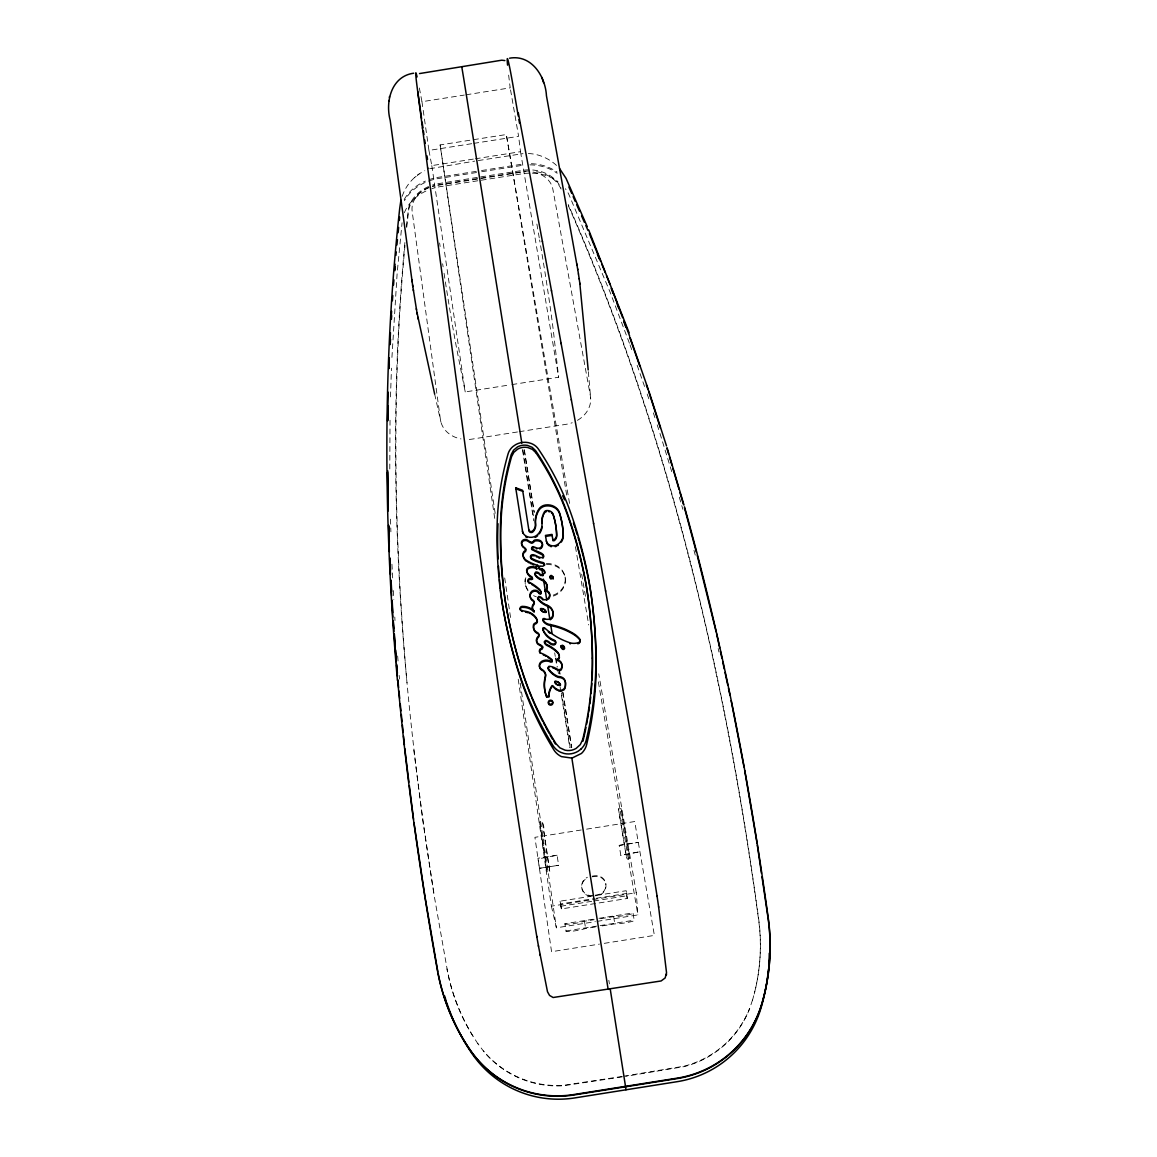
<?xml version="1.0" encoding="UTF-8"?>
<svg xmlns="http://www.w3.org/2000/svg" width="1157" height="1157" viewBox="0 0 1157 1157"><rect width="100%" height="100%" fill="white"/><g stroke="black" fill="none" stroke-linecap="round" stroke-linejoin="round"><path stroke-width="0.75" stroke-dasharray="5 3.75" d="M549.763 871.38L543.631 829.367C545.048 823.813 538.424 815.642 540.261 825.896L545.786 863.397C545.424 874.547 552.193 873.506 548.36 862.977L542.228 820.978M390.025 420.237L389.779 470.552M390.502 396.894L391.442 368.186M547.203 871.799L539.697 821.383M391.934 357.426L397.155 273.095L402.072 222.751M404.907 242.493C384.326 459.719 399.425 679 434.063 893.999M406.454 226.324L408.493 208.361A36.113 29.2 -10.2 0 1 428.596 186.508M404.993 245.429C391.283 390.82 393.944 537.398 407.018 682.731M406.714 227.466L408.739 209.518A36.069 29.185 -10.2 0 1 428.828 187.68M752.44 1000.516L754.306 993.501A194.535 192.886 -50.2 0 0 758.732 919.468C725.656 674.545 668.168 431.185 568.203 204.456M752.527 999.981L749.461 1009.135A98.866 97.217 53.7 0 1 684.221 1066.609L625.706 1076.343M402.202 196.343C405.789 185.192 414.235 175.748 424.807 170.73M414.408 177.643L416.187 176.269M417.691 175.083L419.181 173.94M429.681 168.734L474.76 161.112M444.057 273.283A67.815 1.649 80.9 0 0 457.319 351.771L465.215 391.934L510.194 384.862M511.929 384.587L558.614 377.24L554.015 336.557A67.8 1.895 81.2 0 0 540.536 245.298L539.625 239.991M517.468 431.966L472.374 439.067A28.896 24.225 -10.9 0 1 468.542 439.458M519.204 431.706L566.033 424.33A28.882 24.225 -6.7 0 0 572.223 422.739M618.46 808.917L621.063 808.656L628.237 850.352C631.418 855.515 627.325 864.973 625.98 854.502L618.46 808.917L626.877 859.188M581.248 829.988L534.91 837.321L551.556 951.705L599.427 944.112M586.599 829.15L634.701 821.542L654.385 935.406L602.985 943.548M557.067 855.225L537.962 858.248L539.48 868.3L558.629 865.277L557.067 855.225L538.121 858.942M619.197 845.391L638.302 842.368L619.197 845.391L620.817 855.428L639.922 851.711L620.817 855.428M592.254 876.153L594.655 875.762A9.762 9.632 -6 0 1 605.82 883.746L605.892 884.396A9.762 9.618 -6 0 1 597.793 895.431L595.378 895.822M592.341 876.818L594.756 876.442A9.762 9.618 -6 0 1 605.906 884.411M595.277 895.171L597.692 894.78A9.762 9.632 -6 0 0 605.82 883.746M596.593 895.402L626.183 890.716L627.268 898.483L561.376 908.925L560.046 901.187L594.857 895.677M560.046 901.187L560.624 903.906L594.423 898.555M596.202 898.266L626.429 893.479L626.183 890.716M518.22 679.217L551.397 906.162L636.278 892.727L598.748 673.808M560.798 906.235L592.167 901.26M593.917 900.985L627.022 895.749M595.334 926.974L585.601 928.521A21.144 5.452 -8.9 0 1 566.135 931.602L564.905 923.705L593.845 919.121M598.964 918.311L633.009 912.916L634.282 920.813A21.144 5.452 -9.2 0 1 614.815 923.893L600.208 926.207M564.905 923.705L565.035 924.327A21.101 5.51 -8.9 0 0 584.473 921.247L594.192 919.714M600.671 918.687L613.629 916.633A21.101 5.51 -9.2 0 0 633.067 913.553L633.009 912.916M551.397 906.162L556.387 927.813L595.349 921.637M597.128 921.362L637.854 914.912L636.278 892.727M565.99 930.98L596.708 926.121M600.121 925.586L634.238 920.177M622.119 1076.458L563.372 1085.324A98.938 97.405 -72.7 0 1 483.366 1050.816M623.883 1076.169L684.235 1066.147A98.967 97.318 53.5 0 0 749.548 1008.615M622.177 1076.892L563.502 1085.758A98.837 97.304 -72.9 0 1 483.597 1051.294L477.841 1043.527M419.355 87.975A76.333 1.721 80.8 0 1 419.919 90.911L421.958 101.7L464.319 95.062M466.083 94.787L510.194 87.86L508.863 76.969A76.319 1.981 81.3 0 1 508.357 72.602M494.719 518.394L440.123 144.914L506.332 134.53L570.083 506.506M421.958 101.7L428.943 150.41L472.056 143.642M473.792 143.367L518.611 136.338L510.194 87.86M428.943 150.41L431.792 165.61L474.384 158.928M475.281 158.813L520.505 151.683L518.611 136.338M478.26 160.563L523.007 153.635M476.337 171.352L440.007 177.05A43.879 35.491 -10.2 0 0 430.115 179.292M481.514 170.542L519.565 164.569A43.879 35.477 -7.2 0 1 524.598 163.875M476.525 172.538L440.238 178.236A43.836 35.462 -10.2 0 0 404.458 200.682M481.702 171.728L519.71 165.755A43.836 35.462 -7.2 0 1 524.743 165.061M477.306 177.426L436.522 183.92A36.113 29.2 -10.2 0 0 432.487 185.033M480.762 176.876L525.018 170.021A36.098 29.2 -7.2 0 1 559.265 184.686L560.986 187.897M477.479 178.597L436.739 185.091A36.069 29.185 -10.2 0 0 432.704 186.205M480.936 178.062L525.162 171.207A36.069 29.185 -7.2 0 1 529.342 171.034M477.393 179.104L435.842 185.612A27.103 21.882 -10.3 0 0 432.356 186.364M480.849 178.554L522.4 172.031A27.088 21.867 -7.3 0 1 525.943 171.67M477.812 180.767L441.757 186.436A43.561 35.332 -10.2 0 0 431.937 188.649M481.24 180.232L520.722 174.027A43.547 35.317 -7.2 0 1 530.745 173.145M528.315 153.534C538.887 153.881 549.083 158.466 556.763 165.653M478.072 1044.019L474.124 1037.916A194.636 192.698 33.1 0 1 446.92 968.857M561.102 189.083L559.366 185.872A36.069 29.185 -7.2 0 0 533.493 171.25M568.304 205.628C668.168 432.183 725.598 675.355 758.645 920.075A194.318 192.669 -50.7 0 1 754.219 994.051M629.451 858.769L621.005 808.512M629.408 343.224L610.375 292.808L568.998 194.766A43.547 35.317 -7.2 0 0 565.368 188.721M630.044 344.902L631.809 349.993M637.131 365.25L644.825 387.291M647.182 394.074L648.961 399.151M653.358 412.861L655.007 417.995M657.205 424.85L659.403 431.691M659.953 433.412L672.694 474.717M679.304 497.221L682.876 509.34M693.969 550.313L695.791 557.124M539.48 868.3L558.629 865.277M434.656 394.074L440.918 422.074M718.179 648.527L718.945 652.027M440.123 144.914L495.21 513.665M525.162 583.316L525.336 584.256M536.877 224.068L538.106 231.14M538.41 232.919L539.321 238.226M581.667 574.132L585.644 597.272M520.505 151.683L558.614 377.24M566.699 495.095L506.332 134.53M575.434 546.683L588.711 624.954M598.357 681.878L637.854 914.912M626.429 893.479L627.268 898.483M613.629 916.633L614.815 923.893M524.425 450.087L534.346 512.479M559.308 669.281L560.162 674.618M562.996 692.407L571.775 747.581M608.828 980.326L609.392 983.84M524.092 449.538L534.028 511.958M559.005 668.905L559.858 674.256M562.692 692.088L571.486 747.364M570.199 747.668L569.663 744.284A2105.147 2.054 81 0 0 561.507 692.869M522.4 449.451L533.724 520.824M554.695 652.852L555.259 656.409M555.534 658.203L556.951 667.126M560.075 686.752L569.707 747.408M584.473 921.247L585.601 928.521M560.624 903.906L561.376 908.925M504.712 577.936L510.772 618.995M520.26 683.252L556.387 927.813M431.792 165.61L465.215 391.934M439.617 242.97L440.137 246.528M565.079 577.025L565.209 577.965M413.801 749.996L422.782 820.443L433.788 893.378L447.18 969.407A194.419 192.496 33.5 0 0 474.37 1038.408M588.349 371.701L590.677 398.5M397.661 655.976L398.225 663.062M399.194 675.471L399.469 679.014M391.934 564.197L392.7 578.283M393.366 590.605L393.843 599.413M394.797 617.028L394.985 620.557M390.516 519.175L390.892 531.801M529.805 164.858A43.836 35.462 -7.2 0 1 557.197 173.29M532.422 173.174A43.547 35.317 -7.2 0 1 557.978 181.562M531.352 163.701A43.879 35.477 -7.2 0 1 557.096 172.104M546.335 563.633A17.962 16.285 -8.4 0 1 565.195 577.791A17.962 16.285 -8.4 0 1 549.922 595.971M546.466 564.587A17.934 16.27 -8.4 0 1 565.31 578.746A17.934 16.27 -8.4 0 1 550.067 596.896M532.987 172.075A27.088 21.867 -7.3 0 1 552.945 189.661L590.272 395.318A28.882 24.225 -6.7 0 1 576.822 420.685M443.102 266.862A67.815 1.649 80.9 0 1 442.639 263.767M428.972 187.463A27.103 21.882 -10.3 0 0 412.21 211.745L440.325 418.921A28.896 24.225 -10.9 0 0 460.978 438.922M404.343 212.729A43.561 35.332 -10.2 0 1 427.266 190.442M404.212 199.51A43.879 35.491 -10.2 0 1 425.414 181.085M527.881 589.868A17.962 16.285 -8.7 0 1 525.133 579.064M536.371 596.838A17.934 16.27 -8.7 0 1 533.579 595.609M528.04 590.808A17.934 16.27 -8.7 0 1 525.958 577.213M592.861 895.547A9.762 9.632 -8.5 0 1 587.409 877.252M590.403 896.27A9.762 9.618 -8.5 0 1 587.51 877.917M522.964 450.333A2105.147 2.054 81 0 1 533.739 518.047M555.953 657.928A2105.147 2.054 81 0 1 557.385 666.88M557.66 668.674A2105.147 2.054 81 0 1 558.484 673.822"/><path stroke-width="1.5" d="M538.395 945.688L547.492 991.737L549.561 995.439L553.118 997.508L661.11 980.962L665.174 977.94L666.533 972.69L658.579 906.625M413.671 73.224C391.428 76.232 385.18 101.57 390.198 120.328L412.818 286.574M387.566 421.076L388.159 392.194M387.884 420.295L388.188 405.861M388.781 368.736L389.287 357.918M389.952 343.499L390.459 332.681M389.157 367.998L389.316 364.397M390.242 344.569L390.488 339.16M391.124 318.247L391.63 311.262M392.382 300.791L392.773 295.556M393.525 285.085L393.901 279.849M394.653 269.379L395.029 264.143M391.399 319.346L391.659 315.745M394.913 270.68L395.173 267.079M395.896 255.408L396.244 251.922M396.923 244.937L397.444 239.687M398.124 232.702L398.644 227.466M399.339 220.481L399.686 216.995M666.374 975.047L666.533 973.919M388.81 101.382L388.94 100.514M389.359 97.448L389.49 96.537M540.507 608.784L540.869 608.51A5.38 4.845 -9.3 0 1 545.627 610.838L546.032 612.429L544.079 612.313A5.38 4.83 -8.9 0 1 540.565 609.218L540.521 608.886A5.38 4.83 -8.9 0 0 544.021 611.981L546.09 611.822M400.9 200.306L399.758 208.029C382.36 364.86 383.56 523.34 397.43 680.403M553.176 579.035L553.104 577.227A3.659 3.269 -8.3 0 0 551.065 575.391L549.72 576.475A4.165 3.702 -8 0 0 551.368 578.486L552.728 578.413L553.104 577.227M544.614 512.826L544.745 512.638A2.502 2.184 -7.9 0 1 546.364 511.64L546.509 511.611M531.569 547.97L531.685 549.459L542.734 555.1A2.14 1.895 -8.6 0 1 543.645 557.023M552.106 686.549L552.872 686.564A15.75 14.463 -8.1 0 0 553.899 687.706M537.73 535.648L536.631 536.559A8.894 7.795 -9 0 1 535.199 537.398M539.654 567.075L538.974 568.159A2.112 1.88 -8.8 0 0 541.114 569.924A3.731 3.312 -8.8 0 1 544.629 571.934A2.965 2.632 -8.8 0 1 544.788 573.308M419.514 73.571L501.776 60.193L504.886 60.569M531.801 547.767L532.972 547.579A43.127 38.412 -10.5 0 1 533.956 547.883M560.248 670.539A2.676 2.459 -8.6 0 0 561.434 669.426A7.116 6.508 -8.9 0 0 557.038 660.314L557.616 659.042A4.064 3.702 -8.7 0 0 559.236 655.296A8.171 7.448 -9.1 0 0 557.298 651.767A37.067 33.943 -11.2 0 0 547.03 644.68A5.467 4.961 -9 0 1 544.325 641.658L545.598 640.399A6.956 6.32 -9.5 0 1 549.344 642.265A6.262 5.684 -8.6 0 0 553.191 644.03A2.198 1.996 -8.7 0 0 554.377 640.183A21.766 19.655 -7.7 0 1 542.691 628.873L543.168 627.673L544.542 627.803A68.842 61.495 -5.2 0 0 569.634 642.685A12.481 11.31 -6.9 0 0 578.341 642.641A2.719 2.459 -6.7 0 0 579.628 638.838A26.061 23.747 -8.4 0 0 573.395 633.457A70.722 65.009 -11.2 0 0 549.662 624.462A10.543 9.487 -8.5 0 1 542.821 619.877L543.081 618.633L544.455 618.547A5.279 4.758 -8.8 0 0 552.656 615.9A9.892 8.909 -9.1 0 0 547.463 605.371A25.671 22.923 -7.7 0 1 537.615 598.212L538.67 596.506A4.628 4.151 -9.3 0 1 542.3 598.429A3.24 2.907 -8.8 0 0 546.379 599.514A5.554 4.975 -8.8 0 0 544.875 590.027A2.661 2.386 -8.7 0 0 547.059 588.002A8.88 7.925 -9.1 0 0 544.238 580.872A15.938 14.246 -9.5 0 0 540.709 578.847A13.609 12.076 -8.4 0 1 534.664 573.684L535.734 572.006A4.18 3.717 -9.2 0 1 539.495 573.641A2.69 2.401 -8.8 0 0 543.718 573.901A2.965 2.632 -8.8 0 0 544.484 570.965A3.731 3.312 -8.8 0 0 540.955 568.955A2.112 1.88 -8.8 0 1 538.829 567.176L539.683 566.019L541.866 566.207A2.126 1.88 -8.6 0 0 544.383 564.746A2.126 1.88 -8.6 0 0 542.908 562.519A40.35 35.39 -7.6 0 1 531.367 558.18A2.14 1.895 -9.2 0 1 533.146 554.709A13.595 12.047 -9.5 0 1 536.978 556.141A13.522 11.917 -8.3 0 0 540.825 557.587A2.14 1.895 -8.6 0 0 542.59 554.116C540.796 551.773 527.722 549.257 532.813 546.596A43.171 38.441 -10.5 0 1 536.689 547.941A3.775 3.326 -8.7 0 0 540.869 547.275A4.787 4.223 -8.7 0 0 539.769 540.362A7.405 6.523 -8.8 0 0 535.055 540.001L534.997 540.015A1.634 1.432 -8.9 0 0 533.579 541.245L531.772 542.271A9.372 8.229 -8.8 0 1 528.17 540.493A4.469 3.934 -9.5 0 0 524.135 539.61A3.413 3.008 -9.5 0 0 521.46 542.575A6.089 5.366 -9.3 0 0 522.805 546.061A25.714 22.561 -8.3 0 0 525.726 548.649L525.437 550.515A4.281 3.775 -9.5 0 0 523.036 553.682A8.735 7.723 -9.2 0 0 526.493 560.407A40.365 35.433 -7.8 0 0 537.759 565.325L536.154 567.393A2.488 2.213 -8.9 0 0 536.776 569.027L536.327 568.709A7.029 6.248 -9.4 0 0 528.489 568.535A3.5 3.109 -9.5 0 0 526.898 572.108M557.038 660.314L557.746 659.953A4.064 3.702 -8.7 0 0 558.325 659.476M563.965 649.424L562.794 649.381A4.252 3.876 -7.8 0 1 561.102 647.269L562.461 646.156A3.731 3.399 -8.2 0 1 564.558 648.065L564.63 648.513M545.685 611.171A5.38 4.845 -9.3 0 0 540.926 608.842L540.565 609.218M545.612 536.414L552.091 535.402M556.907 659.403A7.116 6.508 -8.9 0 1 561.304 668.529A2.69 2.459 -8.6 0 1 556.965 669.209A13.363 12.25 -9.7 0 0 548.895 666.302L547.854 667.82A22.547 20.58 -7.7 0 0 556.228 675.616L557.197 676.093A5.366 4.917 -8.5 0 0 559.308 676.599A6.595 6.06 -8.8 0 1 565.411 682.283A25.223 23.169 -10.5 0 1 565.209 686.347A4.874 4.483 -8.7 0 1 558.267 689.948A15.764 14.477 -8.1 0 1 552.742 685.667L551.961 685.667A18.946 17.485 -8.1 0 0 548.794 695.878L546.523 696.239L546.683 697.107L548.939 696.745A18.931 17.471 -8.1 0 1 548.982 694.967M509.557 58.197C531.642 54.263 545.439 76.463 546.451 95.814L577.762 269.552M549.04 667.199L547.999 668.717A22.518 20.566 -7.7 0 0 556.358 676.512L557.327 676.99A5.366 4.917 -8.5 0 0 559.438 677.496A6.595 6.06 -8.8 0 1 565.542 683.165A25.194 23.154 -10.5 0 1 565.426 686.549M537.759 565.325L535.995 566.424A2.502 2.213 -8.9 0 0 536.617 568.044L536.776 569.027M522.877 533.305L515.704 487.791L522.646 490.322L528.995 530.861A2.314 2.025 -9 0 0 533.001 531.801A10.326 9.039 -9.3 0 0 535.604 524.7A28.072 24.572 -7 0 1 538.945 510.237A9.025 7.882 -7.9 0 1 545.887 505.971A12.901 11.266 -7.9 0 1 559.641 513.78A103.537 90.636 -13.2 0 1 563.285 535.546A13.305 11.7 -7.9 0 1 563.155 537.484M522.805 491.349L515.863 488.818L515.704 487.791M544.614 619.487L543.226 619.573L542.98 620.803A10.529 9.487 -8.5 0 0 549.806 625.387A70.649 64.966 -11.2 0 1 573.51 634.383A26.032 23.733 -8.4 0 1 579.729 639.763A2.704 2.459 -6.7 0 1 580.221 640.79M536.617 568.044L536.168 567.74A7.029 6.248 -9.4 0 0 528.33 567.566A3.5 3.109 -9.5 0 0 526.739 571.139A10.89 9.661 -9 0 0 532.003 576.909L532.437 578.167L531.02 578.63A2.14 1.895 -9.6 0 0 528.199 579.512A2.14 1.895 -9.6 0 0 528.966 582.043A50.966 45.861 -12.2 0 1 538.974 588.841A8.62 7.709 -9.6 0 1 541.114 592.095L540.406 593.295L539.075 592.746A4.614 4.122 -9.5 0 0 530.528 592.818A6.754 6.045 -9.4 0 0 532.914 600.136A2.907 2.603 -9.8 0 1 533.493 603.94A5.366 4.816 -9.4 0 0 532.307 607.7A6.899 6.19 -9.3 0 0 533.927 610.896L534.086 611.836A15.793 14.231 -10.8 0 0 522.429 607.309A2.198 1.981 -10.6 0 0 520.404 610.202M544.687 628.728L543.313 628.598L542.835 629.798A21.752 19.64 -7.7 0 0 554.507 641.094A2.198 1.996 -8.7 0 1 555.534 643.885M525.885 549.633L525.596 551.499A4.281 3.775 -9.5 0 0 523.21 554.666A8.735 7.723 -9.2 0 0 525.553 560.552M535.922 452.763L532.437 449.393L527.766 447.513A12.77 10.948 -8.7 0 0 517.714 449.09L513.853 452.315L511.596 456.596A375.475 323.555 9.9 0 0 500.822 528.098A610.404 507.648 17.9 0 0 505.016 598.964A608.77 505.783 17.6 0 0 521.966 671.06M559.583 168.604L566.033 178.323L587.264 226.685M568.897 186.986L571.732 193.407M573.134 196.632L575.26 201.448M576.663 204.673L579.483 211.109M581.609 215.925L584.43 222.361M585.832 225.572L587.958 230.402M588.711 230.012L629.119 332.797M589.361 233.613L600.613 261.164M601.929 264.418L605.241 272.517M606.557 275.756L609.869 283.87M597.374 254.207L599.355 259.067M611.793 288.932L616.898 302.44M618.171 305.824L622.654 317.64M623.927 321.01L629.683 336.21M611.214 288.368L613.123 293.43M616.956 303.553L618.865 308.615M623.985 322.123L625.894 327.185M546.683 697.107L545.945 694.677A38.065 35.028 -6.6 0 1 544.961 677.727L545.366 676.05A5.901 5.395 -10.4 0 0 544.745 672.072A8.923 8.186 -10.6 0 0 541.693 669.267A5.076 4.642 -9.8 0 1 541.895 661.24A8.591 7.868 -9.7 0 1 550.631 661.226L552.077 660.965L551.976 659.62A37.747 34.652 -11.8 0 0 541.158 653.184A2.95 2.676 -9.7 0 1 539.813 649.439A2.054 1.866 -9.8 0 1 541.736 648.455L542.72 646.647A11.02 10.037 -10.4 0 0 539.292 644.319A5.279 4.787 -9.6 0 1 538.077 636.524A2.632 2.386 -9.9 0 0 537.484 632.633A7.448 6.725 -9.5 0 1 533.449 625.821A2.632 2.386 -9.8 0 1 535.214 623.059A2.95 2.661 -9.9 0 0 537.022 619.443A15.75 14.202 -10.8 0 0 525.321 611.258A15.562 13.927 -10 0 1 521.243 610.173A2.198 1.981 -10.6 0 1 522.255 606.369A15.808 14.246 -10.8 0 1 533.927 610.896M630.276 337.916L648.151 389.056M629.726 337.309L639.85 366.263M646.387 384.992L648.18 390.111M573.424 523.022L573.612 523.543A616.016 509.485 -35.1 0 1 574.986 527.693M543.602 82.682L541.866 77.374M648.744 390.748L666.49 445.908M648.773 391.818L660.387 427.945M552.8 539.538L554.131 539.683A6.754 5.93 -7.9 0 0 556.589 535.358L556.604 534.78A96.826 84.736 -13.2 0 0 553.726 516.109L552.988 513.853A6.364 5.568 -7.9 0 0 547.174 510.541L546.22 510.627A2.502 2.184 -7.9 0 0 544.6 511.625L544.47 511.813A21.506 18.816 -7 0 0 541.866 521.952L542.026 523.919A16.892 14.781 -9.3 0 1 538.453 533.695L536.486 535.575A8.894 7.795 -9 0 1 522.718 532.307L522.4 531.15M667.025 447.585L683.961 505.103M667.025 448.598L668.529 453.674M669.527 457.044L672.015 465.504M673.012 468.889L678.985 489.165M679.969 492.549L683.454 504.38M684.467 506.795C722.272 641.831 749.259 779.731 768.32 918.615A204.138 202.417 -50.6 0 1 761.957 1003.307A108.801 106.994 53.6 0 1 677.091 1078.165L573.901 1094.536A108.772 107.08 -72.8 0 1 469.901 1049.616A204.254 202.229 33.4 0 1 437.534 971.012C420.295 875.647 406.743 779.63 397.921 683.122L397.646 679.549M684.452 507.764L696.398 552.294M697.324 555.722L716.169 631.939M434.656 394.074L417.099 313.07M716.588 633.689L719.654 647.79M720.421 651.304L721.954 658.362M722.72 661.891L724.253 668.934M725.02 672.463L727.71 684.799M728.476 688.328L730.009 695.371M731.166 700.665L744.009 767.004M518.307 112.75L542.459 241.755M542.344 241.119L551.542 291.072M551.426 290.465L561.188 343.831M605.545 590.663L637.666 773.527L657.133 896.501M561.087 343.253L571.413 400.148M412.572 284.911L416.506 309.671M571.312 399.584L593.628 523.716M417.836 317.192L418.183 319.086M593.527 523.224L605.617 591.111M427.642 167.779C462.887 424.301 494.675 681.401 536.848 936.91M539.972 954.453L540.117 955.234M536.732 936.244L538.526 946.412M416.332 308.76L417.344 314.502M518.278 116.119L512.493 82.494A76.319 1.981 81.3 0 0 507.561 65.139M518.9 119.663L519.507 123.192M437.809 971.562L424.836 895.88L413.989 822.786M744.689 770.49L757.054 843.294M548.794 695.878L548.939 696.745M608.018 988.7L608.148 989.437L571.818 757.835M546.509 541.91L545.468 535.416L551.961 534.404L553.017 540.767L554.261 540.666A6.74 5.93 -7.9 0 0 556.719 536.356L556.734 535.778A96.725 84.678 -13.2 0 0 553.856 517.121L553.118 514.865A6.364 5.554 -7.9 0 0 552.41 513.737M610.231 989.09L625.503 1086.351M576.851 263.97L577.039 265.127M577.661 268.901L578.457 274.064M544.875 590.027L545.019 590.981A5.554 4.975 -8.8 0 1 549.618 597.229M578.442 273.934L579.209 278.996M579.787 283.06L588.19 369.922M757.314 845.073L761.465 873.318M761.986 876.847L768.219 919.237A203.921 202.2 -51.1 0 1 761.856 1003.828A108.686 106.863 53.8 0 1 677.091 1078.599L574.017 1094.956A108.657 106.965 -73 0 1 470.147 1050.079A204.022 202.012 33.9 0 1 438.127 973.297M421.611 118.564L418.516 97.231A76.333 1.721 80.8 0 1 417.084 76.926M422.117 122.121L422.898 127.444M423.404 131.001L423.925 134.559M424.691 139.896L425.212 143.439M427.005 155.891L427.526 159.435M411.863 279.835L412.152 281.889M413.28 289.669L413.439 290.841M579.136 278.591L579.932 283.986M657.046 895.966L658.666 907.218M625.561 1086.785L625.98 1089.793M422.435 127.791L427.728 168.445M417.778 91.707L422.522 128.456M408.898 782.175L404.791 748.579M409.347 785.704L413.541 819.243M461.802 67.005L463.783 78.893A2105.147 2.054 81 0 1 521.821 443.131M398.587 687.533L397.95 680.374M398.948 691.119L399.686 698.307M400.221 703.687L400.958 710.875M401.32 714.462L402.058 721.65M402.419 725.237L403.142 732.424M403.504 736.011L404.415 744.992M393.38 621.555L393.93 628.685M394.349 634.036L395.173 644.724M395.593 650.075L396.287 658.984M396.692 664.335L397.386 673.244M393.076 620.687L393.901 631.389M394.19 634.947L396.258 661.703M396.533 665.275L397.372 675.977M389.866 557.775L390.531 570.17M391.109 580.8L391.673 591.429M392.151 600.281L392.816 612.675M389.663 558.614L390.516 574.566M390.806 579.888L391.659 595.841M391.948 601.163L392.802 617.115M388.188 503.136L387.783 470.87M388.853 526.045L389.316 541.895M388.159 510.989L387.508 472.273M388.564 525.09L389.33 551.542M592.326 658.116A383.3 333.737 -29.4 0 1 582.694 739.525L580.293 744.616L576.114 748.42A13.971 13.045 -8.6 0 1 565.05 750.17L559.887 747.841L556.04 743.734A382.692 333.042 11.9 0 1 521.633 669.267A610.057 506.549 17.6 0 1 504.64 597.07A611.706 508.429 17.9 0 1 500.431 526.088A376.256 324.018 9.8 0 1 511.235 454.499L513.52 450.218L517.381 446.978A12.799 10.963 -8.7 0 1 527.447 445.402L532.133 447.282L535.619 450.652A376.849 324.669 -27.4 0 1 568.087 515.429A613.398 510.035 -35.5 0 1 586.093 584.227A611.749 508.154 -35.2 0 1 592.341 658.102M592.051 680.056A382.504 333.216 -29.5 0 0 592.529 659.924A610.448 507.388 -35.2 0 0 586.31 586.151A612.096 509.254 -35.5 0 0 568.347 517.454A376.083 324.191 -27.4 0 0 535.922 452.763M591.849 683.44A382.504 333.216 -29.5 0 1 591.039 693.593M590.692 696.977A382.504 333.216 -29.5 0 1 589.882 703.774M589.434 707.173A382.504 333.216 -29.5 0 1 588.682 712.278M588.421 713.97A382.504 333.216 -29.5 0 1 587.568 719.076M587.264 720.782A382.504 333.216 -29.5 0 1 586.628 724.195M585.963 727.594A382.504 333.216 -29.5 0 1 582.926 741.218M555.389 743.937A381.897 332.551 12 0 1 553.581 740.943M552.684 739.439A381.897 332.551 12 0 1 550.067 734.912M549.199 733.408A381.897 332.551 12 0 1 545.858 727.319M545.034 725.801A381.897 332.551 12 0 1 543.428 722.735M542.647 721.201A381.897 332.551 12 0 1 531.83 697.931M531.179 696.355A381.897 332.551 12 0 1 522.487 672.651M527.115 537.571A8.894 7.795 -9 0 1 525.712 536.805M542.083 526.985A16.863 14.766 -9.3 0 1 541.346 530.036M540.955 531.034A16.863 14.766 -9.3 0 1 539.292 533.825M542.011 522.95A21.477 18.801 -7 0 1 542.083 520.086M542.214 519.146A21.477 18.801 -7 0 1 543.298 515.429M543.689 514.532A21.477 18.801 -7 0 1 544.137 513.65M548.78 511.683A6.364 5.554 -7.9 0 1 549.503 511.857M551.412 512.797A6.364 5.554 -7.9 0 1 551.932 513.245M556.43 546.249A7.13 6.277 -7.7 0 1 555.215 546.668M551.368 546.668A7.13 6.277 -7.7 0 1 550.182 546.263M549.098 545.67A7.13 6.277 -7.7 0 1 548.158 544.904M547.406 544.007A7.13 6.277 -7.7 0 1 546.842 542.995M562.967 538.439A13.305 11.7 -7.9 0 1 561.304 542.055M558.441 545.048A13.305 11.7 -7.9 0 1 557.558 545.656M546.364 540.912A7.144 6.291 -7.7 0 0 557.428 544.672A13.32 11.715 -7.9 0 0 563.17 534.548A103.638 90.709 -13.2 0 0 559.525 512.768A12.901 11.281 -7.9 0 0 545.742 504.958A9.039 7.882 -7.9 0 0 538.8 509.225A28.101 24.586 -7 0 0 535.445 523.702A10.341 9.054 -9.3 0 1 532.842 530.803A2.314 2.039 -9 0 1 528.836 529.863M552.67 667.791A13.349 12.25 -9.7 0 1 554.029 668.283M554.695 668.587A13.349 12.25 -9.7 0 1 555.953 669.281M557.775 670.568A2.676 2.459 -8.6 0 1 557.11 670.105M559.424 657.248A4.064 3.702 -8.7 0 1 558.802 658.912M559.366 656.193A8.157 7.448 -9.1 0 0 557.443 652.678A37.024 33.915 -11.2 0 0 547.174 645.592A5.452 4.946 -9 0 1 544.47 642.583L545.742 641.311A6.956 6.32 -9.5 0 1 546.798 641.571M547.796 641.976A6.956 6.32 -9.5 0 1 549.488 643.191A6.262 5.684 -8.6 0 0 550.298 643.856M551.224 644.377A6.262 5.684 -8.6 0 0 553.335 644.941A2.198 1.996 -8.7 0 0 554.825 644.594M550.182 633.371A68.769 61.451 -5.2 0 1 548.288 631.881M577.748 643.784A12.467 11.31 -6.9 0 0 578.457 643.567A2.704 2.459 -6.7 0 0 579.194 643.191M570.459 643.827A12.467 11.31 -6.9 0 1 569.765 643.61M580.236 641.557A2.704 2.459 -6.7 0 1 579.773 642.627M552.063 618.214A5.279 4.758 -8.8 0 0 552.8 616.84A9.892 8.894 -9.1 0 0 547.608 606.311A25.656 22.909 -7.7 0 1 537.774 599.167L538.829 597.46A4.628 4.151 -9.3 0 1 539.914 597.619M551.513 618.807A5.279 4.758 -8.8 0 1 550.168 619.747M540.912 598.01A4.628 4.151 -9.3 0 1 542.445 599.384A3.24 2.893 -8.8 0 0 542.922 599.919M549.156 598.241A5.554 4.975 -8.8 0 1 548.461 599.138M546.726 589.983A2.661 2.372 -8.7 0 1 545.019 590.981M547.203 588.956A8.866 7.911 -9.1 0 0 544.383 581.826A15.923 14.231 -9.5 0 0 540.854 579.802A13.595 12.062 -8.4 0 1 534.823 574.653L535.879 572.975A4.165 3.717 -9.2 0 1 538.034 573.322M538.656 573.655A4.165 3.717 -9.2 0 1 539.437 574.335M543.226 575.318A2.69 2.401 -8.8 0 1 542.459 575.593M541.245 575.607A2.69 2.401 -8.8 0 1 539.654 574.595M544.6 565.238A2.126 1.88 -8.6 0 0 543.052 563.488A40.307 35.361 -7.6 0 1 531.526 559.149A2.14 1.895 -9.2 0 1 533.305 555.693A13.58 12.047 -9.5 0 1 534.303 555.938M536.226 556.662A13.58 12.047 -9.5 0 1 537.137 557.124M539.639 558.209A13.508 11.917 -8.3 0 1 538.67 557.862M543.226 557.833A2.14 1.895 -8.6 0 1 542.879 558.166M536.212 548.678A43.127 38.412 -10.5 0 1 536.848 548.924M541.013 548.259A3.775 3.326 -8.7 0 1 539.74 548.982M542.3 546.523A4.787 4.223 -8.7 0 0 539.914 541.36A7.39 6.523 -8.8 0 0 535.214 540.984L535.156 540.999A1.634 1.432 -8.9 0 0 533.739 542.243L531.931 543.269A9.372 8.229 -8.8 0 1 528.33 541.476A4.469 3.934 -9.5 0 0 524.295 540.608A3.413 2.994 -9.5 0 0 521.619 543.573A6.089 5.366 -9.3 0 0 522.978 547.044A25.685 22.547 -8.3 0 0 523.658 547.724M541.982 547.16A4.787 4.223 -8.7 0 1 541.548 547.753M525.104 549.025A25.685 22.547 -8.3 0 1 524.613 548.606M526.652 561.391A8.735 7.723 -9.2 0 1 526.088 561M537.918 566.294A40.321 35.404 -7.8 0 1 536.573 565.903M533.956 565.021A40.321 35.404 -7.8 0 1 532.668 564.515M531.425 563.965A40.321 35.404 -7.8 0 1 530.181 563.372M528.98 562.75A40.321 35.404 -7.8 0 1 527.809 562.085M531.526 577.56A10.876 9.661 -9 0 0 532.162 577.878L532.596 579.136L531.179 579.599A2.14 1.895 -9.6 0 0 528.098 581.421M530.354 576.837A10.876 9.661 -9 0 1 529.313 575.969M528.85 575.492A10.876 9.661 -9 0 1 527.115 572.715M528.706 582.709A2.14 1.895 -9.6 0 1 528.17 581.899M529.125 582.998A50.908 45.817 -12.2 0 1 530.036 583.475M531.801 584.473A50.908 45.817 -12.2 0 1 534.375 586.093M535.199 586.671A50.908 45.817 -12.2 0 1 539.133 589.795A8.62 7.709 -9.6 0 1 541.259 593.049L540.565 594.25L539.234 593.7A4.614 4.122 -9.5 0 0 530.687 593.772A6.754 6.045 -9.4 0 0 533.073 601.076A2.907 2.603 -9.8 0 1 533.652 604.88A5.351 4.816 -9.4 0 0 532.466 608.64A6.884 6.19 -9.3 0 0 534.086 611.836M522.4 611.475A15.547 13.927 -10 0 1 521.417 611.113M525.495 612.183A15.735 14.202 -10.8 0 1 528.011 612.718M529.212 613.123A15.735 14.202 -10.8 0 1 530.383 613.629M531.482 614.222A15.735 14.202 -10.8 0 1 537.166 620.383A2.95 2.661 -9.9 0 1 535.373 623.985A2.632 2.372 -9.8 0 0 533.608 626.747A7.434 6.725 -9.5 0 0 534.794 631.36M536.342 632.85A7.434 6.725 -9.5 0 0 537.643 633.559A2.632 2.386 -9.9 0 1 538.236 637.449A5.264 4.787 -9.6 0 0 538.714 644.854M535.763 632.416A7.434 6.725 -9.5 0 1 535.243 631.91M539.769 645.375A11.02 10.023 -10.4 0 1 541.288 646.242M542.112 646.864A11.02 10.023 -10.4 0 1 542.864 647.573L541.895 649.366A2.054 1.866 -9.8 0 0 539.972 650.35A2.936 2.676 -9.7 0 0 540.088 653.184M543.284 654.92A37.704 34.623 -11.8 0 1 544.238 655.368M545.193 655.845A37.704 34.623 -11.8 0 1 546.118 656.337M547.926 657.422A37.704 34.623 -11.8 0 1 552.12 660.531L552.222 661.862L550.775 662.137A8.591 7.853 -9.7 0 0 542.055 662.137A5.062 4.628 -9.8 0 0 540.536 669.136M541.143 669.701A5.062 4.628 -9.8 0 0 541.852 670.163A8.923 8.171 -10.6 0 1 542.459 670.525M543.313 671.147A8.923 8.171 -10.6 0 1 543.819 671.624M544.282 672.13A8.923 8.171 -10.6 0 1 544.889 672.969A5.886 5.395 -10.4 0 1 545.511 676.932L545.121 678.624A38.022 34.999 -6.6 0 0 546.09 695.559M549.242 693.188A18.931 17.471 -8.1 0 1 550.298 689.746M550.689 688.907A18.931 17.471 -8.1 0 1 551.122 688.111M556.994 690.093A15.75 14.463 -8.1 0 1 555.056 688.748M565.122 688.053A4.874 4.483 -8.7 0 1 564.746 688.834M564.226 689.543A4.874 4.483 -8.7 0 1 563.575 690.15M561.969 690.989A4.874 4.483 -8.7 0 1 558.397 690.816M550.949 579.064A4.165 3.702 -8 0 1 549.864 577.444L551.195 576.36A3.659 3.254 -8.3 0 1 553.248 578.196M548.635 703.962A2.213 2.039 -9.9 0 1 550.645 701.055A2.213 2.039 -9.9 0 1 552.713 703.818M552.439 704.295A2.213 2.039 -9.9 0 1 548.924 704.411M500.518 590.041A614.324 507.88 17.5 0 0 501.834 600.512L502.789 606.543A611.417 511.018 18.1 0 0 518.857 673.36L520.983 679.853A385.498 340.925 13.5 0 0 549.951 743.344L553.697 749.635A18.57 17.919 -8.4 0 0 561.434 756.606L571.948 758.11L581.479 753.438A18.57 17.919 -8.6 0 0 586.686 744.428L588.291 737.269A386.105 341.619 -31 0 0 596.173 667.979L596.188 661.153A613.109 512.623 -35.7 0 0 590.75 592.659L589.795 586.642A616.016 509.485 -35.1 0 0 584.907 563.141M500.359 588.551A614.324 507.88 17.5 0 1 499.462 579.628M499.202 576.663A614.324 507.88 17.5 0 1 498.45 566.294M498.074 558.932A614.324 507.88 17.5 0 1 497.669 535.517L497.77 529.776A380.075 321.487 8.7 0 1 498.002 523.716M575.434 529.082A616.016 509.485 -35.1 0 1 577.184 534.65M578.037 537.455A616.016 509.485 -35.1 0 1 578.876 540.276M579.281 541.678A616.016 509.485 -35.1 0 1 583.504 557.37M583.866 558.802A616.016 509.485 -35.1 0 1 584.56 561.695M562.664 495.731A380.682 322.123 -26.2 0 1 564.515 499.853M769.275 953.223A202.374 200.682 -54.7 0 1 768.855 963.81M768.45 969.089A202.374 200.682 -54.7 0 1 761.147 1007.487A107.876 106.025 55.3 0 1 677.076 1081.694L574.87 1097.906A107.847 106.111 -74.5 0 1 471.839 1053.362A202.475 200.494 36.9 0 1 446.689 1002.584M446.139 1000.906A202.475 200.494 36.9 0 1 444.592 995.859M541.765 568.593A2105.147 2.054 81 0 1 542.879 575.622M543.443 579.136A2105.147 2.054 81 0 1 546.813 600.338M547.623 605.458A2105.147 2.054 81 0 1 549.821 619.255M550.645 624.462A2105.147 2.054 81 0 1 552.034 633.197M560.943 645.982L560.971 646.358A4.252 3.876 -7.8 0 0 562.649 648.455L564.052 648.383L564.428 647.153A3.746 3.399 -8.2 0 0 562.331 645.23L560.943 645.982M560.393 684.799L560.118 685.089A5.496 5.047 -8.6 0 1 558.267 684.901L557.717 684.727A5.496 5.047 -8.6 0 1 554.666 681.647L555.027 681.271A5.51 5.062 -9.2 0 1 557.327 681.632L557.848 681.863A5.51 5.062 -9.2 0 1 560.378 684.698L560.393 684.799M560.436 685.118L560.118 685.407A5.496 5.047 -8.6 0 1 558.31 685.219L557.761 685.045A5.496 5.047 -8.6 0 1 554.724 681.965L555.085 681.589A5.51 5.062 -9.2 0 1 557.37 681.95L557.905 682.182A5.51 5.062 -9.2 0 1 560.422 685.016L560.436 685.175M580.886 749.143L578.037 751.283A17.572 16.415 -8.6 0 1 564.11 753.482L560.726 752.325A18.599 17.369 -8.6 0 1 553.003 745.614A386.626 336.47 11.9 0 1 518.264 670.279A613.933 509.789 17.6 0 1 501.256 597.605A615.582 511.683 17.9 0 1 497.091 526.175A380.147 327.388 9.9 0 1 508.097 453.819A17.051 14.607 -8.7 0 1 513.057 446.443L515.689 444.635A16.111 13.797 -8.7 0 1 528.344 442.639L531.396 443.55A17.051 14.607 -8.8 0 1 538.395 449.061A380.74 328.038 -27.4 0 1 571.298 514.489A617.288 513.303 -35.5 0 1 589.492 583.692A615.64 511.408 -35.2 0 1 595.855 658.029A387.248 337.15 -29.5 0 1 586.165 740.379A18.599 17.369 -8.7 0 1 580.886 749.143M549.705 704.165A2.213 2.054 -9.9 0 0 552.713 701.88A2.213 2.054 -9.9 0 0 549.156 700.65A2.213 2.054 -9.9 0 0 549.705 704.165"/></g></svg>
